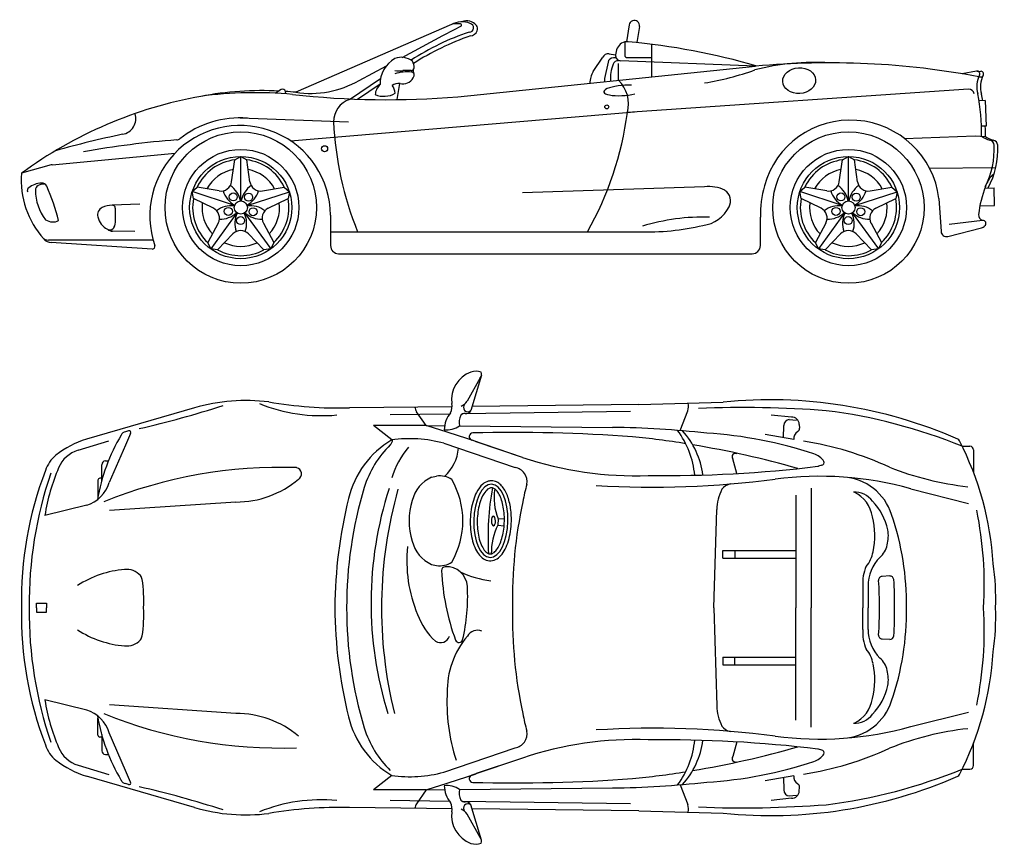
# Model space of a CAD drawing. Header units: millimetres. Extents: x 116290 to 180258, y 22146 to 121276.
# Drawn here: x 147534 to 152061, y 46019 to 49834 of the extents above; entities that cross this region are included whole.
import ezdxf

# ---------------------------------------------------------------- set-up
doc = ezdxf.new("R2010")
doc.units = ezdxf.units.MM

# ---------------------------------------------------------------- blocks, each defined once
blk = doc.blocks.new('A$C0FF57B1C')
for p, q in [((2122.1, 2153.4), (2061.1, 2045.3)), ((2127.9, 2165.7), (2078.3, 2001.6)), ((2856.1, 2029.8), (3246.1, 2040.3)), ((800.7, 2014), (300.4, 1869.4)), ((1991.6, 2019.6), (1517.4, 2014)), ((1871.9, 1932.1), (1827.3, 1996.6)), ((2816.4, 1996.9), (2037.3, 1986.5)), ((2856.1, 2029.8), (2084.1, 2020.7)), ((3047.3, 1909), (3081.5, 2000.3)), ((1980.3, 1985.8), (1705.1, 1982.1)), ((3561.5, 1970.8), (3467.2, 1981.2)), ((3551, 1960.9), (3584.3, 1956.9)), ((494.7, 1908), (480.9, 1903.8)), ((1871.9, 1932.1), (1628.4, 1932)), ((1712.6, 1865.8), (1628.4, 1932)), ((1871.9, 1932.1), (1957.4, 1931.3)), ((2026.8, 1930.7), (2733.6, 1923.9)), ((3524.9, 1876), (3525.7, 1933.1)), ((3597.2, 1938), (3598.3, 1920)), ((262.4, 1818.5), (404.8, 1861.4)), ((505, 1896.3), (480.7, 1842.2)), ((2317.4, 1785.2), (2082.6, 1864.6)), ((2317.4, 1785.2), (2103.2, 1857.6)), ((3571.9, 1867.7), (3440.4, 1891)), ((480.7, 1842.2), (405.9, 1668.9)), ((1953.7, 1850.3), (2282.8, 1738.4)), ((4351.3, 1836.5), (4386.8, 1836.5)), ((4403.9, 1819.4), (4403.9, 1715.1)), ((388.4, 1768.5), (401.8, 1768.5)), ((401.8, 1768.5), (401.8, 1767.6)), ((3309.5, 1710.7), (3289.9, 1777.8)), ((371.2, 1677.1), (371.2, 1751.4)), ((3701.3, 1748.7), (3686.6, 1744.4)), ((353.7, 1679.8), (353.7, 1601.7)), ((371.2, 1688.4), (362.3, 1688.4)), ((1897, 1693), (1920.3, 1698.4)), ((3653.3, 1642.3), (3653.3, 1090)), ((4113.1, 1640.1), (4380.1, 1572.6)), ((3581.3, 1610.9), (3581.3, 1090)), ((302, 1563.6), (108.7, 1516.7)), ((992.2, 1578.7), (406.8, 1539.9)), ((3201.6, 1090), (3215.5, 1543.9)), ((2204.9, 1501.6), (2203.1, 1471.2)), ((2204.9, 1501.6), (2233.8, 1502)), ((2203.1, 1471.2), (2232.6, 1468.7)), ((3243.9, 1354.6), (3581.3, 1354.6)), ((3243.9, 1318.6), (3243.9, 1354.6)), ((3243.9, 1318.6), (3581.3, 1318.6)), ((3300.2, 1354.6), (3299.6, 1318.6)), ((1897, 1290.5), (1920.3, 1285.2)), ((4016.5, 1236.6), (3980.5, 1234.8)), ((3892, 1190.3), (3892, 1090)), ((3915.4, 1190.3), (3915.4, 1090)), ((69.4, 1090), (69.4, 1110.3)), ((69.4, 1110.3), (116.2, 1110.3)), ((69.4, 1090), (69.4, 1069.7)), ((116.2, 1110.3), (116.2, 1090)), ((116.2, 1069.7), (116.2, 1090)), ((3201.6, 1090), (3215.5, 636.1)), ((3581.3, 569.1), (3581.3, 1090)), ((3653.3, 537.6), (3653.3, 1090)), ((3892, 989.7), (3892, 1090)), ((3915.4, 989.7), (3915.4, 1090)), ((69.4, 1069.7), (116.2, 1069.7)), ((4016.5, 943.4), (3980.5, 945.1)), ((3243.9, 861.4), (3581.3, 861.4)), ((3243.9, 861.4), (3243.9, 825.4)), ((3300.2, 825.4), (3299.6, 861.4)), ((3243.9, 825.4), (3581.3, 825.4)), ((302, 616.4), (108.7, 663.3)), ((992.2, 601.3), (406.8, 640.1)), ((4113.1, 539.9), (4380.1, 607.4)), ((353.7, 500.1), (353.7, 578.3)), ((371.2, 502.9), (371.2, 428.6)), ((480.7, 337.7), (405.9, 511.1)), ((371.2, 491.6), (362.3, 491.6)), ((3309.5, 469.3), (3289.9, 402.2)), ((4403.9, 360.6), (4403.9, 464.9)), ((388.4, 411.5), (401.8, 411.5)), ((401.8, 411.5), (401.8, 412.4)), ((1953.7, 329.7), (2282.8, 441.6)), ((3701.3, 431.3), (3686.6, 435.6)), ((2317.4, 394.8), (2082.6, 315.4)), ((2317.4, 394.8), (2103.2, 322.4)), ((262.4, 361.5), (404.8, 318.5)), ((505, 283.7), (480.7, 337.7)), ((4351.3, 343.5), (4386.8, 343.5)), ((800.7, 166), (300.4, 310.6)), ((494.7, 272), (480.9, 276.2)), ((1712.6, 314.2), (1628.4, 248)), ((3571.9, 312.3), (3440.4, 289)), ((3524.9, 304), (3525.7, 246.9)), ((1871.9, 247.9), (1628.4, 248)), ((1871.9, 247.9), (1827.3, 183.4)), ((1871.9, 247.9), (1957.4, 248.7)), ((2026.8, 249.3), (2733.6, 256.1)), ((3047.3, 271), (3081.5, 179.7)), ((3597.2, 241.9), (3598.3, 259.9)), ((1980.3, 194.2), (1705.1, 197.9)), ((2816.4, 183.1), (2037.3, 193.5)), ((3561.5, 209.2), (3467.2, 198.8)), ((3551, 219.1), (3584.3, 223.1)), ((1991.6, 160.4), (1517.4, 166)), ((2127.9, 14.3), (2078.3, 178.4)), ((2856.1, 150.2), (2084.1, 159.3)), ((2856.1, 150.2), (3246.1, 139.7)), ((2122.1, 26.6), (2061.1, 134.6))]:
    blk.add_line(p, q)
for centre, radius, start, end in [((2127.6, 2050.4), 138.7, 110.8431, 186.7046), ((2101, 2106.7), 76.8, 70.7358, 107.2194), ((2103.4, 2169.7), 24.8, 318.7555, 22.3088), ((1037.1, 1215.6), 832.7, 82.6038, 106.4926), ((1474.6, 3990.4), 1976.8, 260.3806, 271.2414), ((2019.2, 2067.3), 47.3, 287.8446, 332.4336), ((3464.8, -97.4), 2148.9, 66.2491, 95.8416), ((-419.4, 6174.5), 4363.8, 282.7557, 288.0512), ((1388.1, 2747.2), 769, 248.0635, 275.2146), ((1888.4, 2032.6), 70.9, 192.2214, 210.5329), ((1932.8, 2020.3), 58.8, 330.4069, 13.6444), ((2064.6, 2016.9), 20.5, 136.4891, 311.8458), ((2056, 2012.2), 24.7, 259.9623, 334.6089), ((3022.6, 2021.6), 62.6, 340.1241, 13.2855), ((3337.3, -3028.2), 5044, 85.6217, 92.3335), ((3414.2, -459.6), 2479.9, 67.7953, 82.861), ((2089.9, 1908.7), 134.4, 142.067, 178.0459), ((2083.7, 1948.8), 59.8, 148.3863, 197.6889), ((2049.5, 1966.2), 21.7, 84.2698, 140.2039), ((3553.9, 1932.8), 28.2, 95.8696, 179.447), ((3564.3, 1938), 32.9, 0.0459, 94.9674), ((490.8, 1871), 34.3, 106.7888, 149.4174), ((497.2, 1899.8), 8.57, 335.7866, 106.7888), ((252.3, -3492.4), 5661.2, 70.9162, 73.3756), ((1966.3, 2023.9), 111.1, 264.4715, 302.9815), ((2677.7, -2552.8), 4477, 83.6929, 89.2839), ((2702.4, 1664.7), 413.2, 5.2731, 36.4163), ((2766, 1649.3), 390, 8.0256, 41.5684), ((3612, 1870.5), 40.2, 122.4465, 184.1285), ((3581.2, 1919), 17.1, 302.4465, 3.6544), ((431.3, 1448.7), 440.6, 107.2745, 128.0807), ((1218.7, 1440.9), 879.8, 149.4174, 170.2461), ((1932.1, 1494.5), 431.3, 120.5926, 166.4566), ((1685.7, 1866.6), 30.6, 310.8151, 359.5163), ((1795.8, 1277.1), 594.6, 74.5981, 98.0499), ((2088.1, 1880.9), 17.1, 91.3921, 251.3115), ((2275.9, -5849.1), 7749.4, 85.92329, 91.39206), ((2379, -2505.3), 4408.8, 80.9514, 84.1701), ((3046.6, -76.4), 1977.4, 71.7625, 86.4369), ((3386.6, 374.6), 1503, 65.267, 81.1866), ((4323.4, 1853.8), 17.1, 27.2394, 66.2491), ((3070.7, 1208.9), 1426, 3.4259, 27.2394), ((302.4, 1683.5), 140.8, 106.5228, 157.8979), ((2047.3, 1499.7), 484.6, 134.8185, 162.4936), ((2071, 1586.9), 372.4, 138.8109, 163.9393), ((1821.6, 1845.8), 200.8, 312.2989, 354.6929), ((2379, -2505.3), 4408.8, 74.0368, 80.5312), ((4386.8, 1819.4), 17.1, 0, 90), ((254.6, 1678.7), 150.6, 129.1262, 162.1813), ((388.4, 1751.4), 17.1, 90, 180), ((2838.1, 3335.1), 1635, 251.4311, 272.1367), ((3303.3, 1787.3), 16.5, 65.0961, 215.2589), ((3634, 1711.7), 95.3, 35.2768, 70.6991), ((3699.5, 1761.8), 13.2, 277.7019, 21.9854), ((1665.7, 1125.4), 1666.1, 158.9151, 181.2173), ((965.5, 1388.9), 866.3, 156.3433, 171.5185), ((1195.7, -421.3), 2160.4, 87.9804, 112.1499), ((1271.5, 1729.2), 8.57, 74.4008, 87.9804), ((1265.9, 1709), 29.6, 301.0829, 74.4008), ((2272, 1672.4), 66.9, 350.1534, 80.7132), ((2964.9, 7732), 6031.1, 269.37408, 276.846), ((3681.8, 1760.9), 17.1, 276.846, 286.2823), ((4533.9, 3050.7), 1409.8, 248.4227, 263.6002), ((1906, 1107.1), 1870.5, 161.1324, 180.5001), ((362.3, 1679.8), 8.57, 90, 180), ((992.2, 2028.7), 450, 270, 309.9446), ((1959.8, 1549.6), 156.6, 113.6667, 166.6884), ((1935.8, 1606.4), 93.3, 54.426, 99.5998), ((1664, 1491.8), 377.7, 329.7044, 30.2956), ((2922.9, 5997.3), 4349.7, 266.5194, 277.4405), ((3691.6, 129.9), 1567.9, 74.4041, 97.5308), ((3786.7, 1444.6), 249.8, 17.6872, 86.5132), ((253.3, 1715.6), 159.6, 287.7773, 342.999), ((3425.5, 1093.3), 1921.4, 163.2981, 180.0971), ((3331.4, 1112.4), 1714.6, 162.0491, 197.3675), ((3678.9, 1089.2), 2013.6, 164.1769, 194.0442), ((3443.4, 1416.9), 1285.4, 169.8128, 183.4193), ((2442.1, 1598.2), 256.2, 170.8406, 202.1577), ((3139.9, 1430.5), 834.5, 163.9657, 169.674), ((3464.1, 1531.4), 248.9, 154.7783, 177.1331), ((3290, 1600), 63.3, 100.8386, 143.6988), ((3660.8, 1068.4), 2211.8, 166.2116, 179.4401), ((2093.7, 1491.8), 301.2, 161.8329, 198.1671), ((3851.8, 1518.3), 106.3, 37.4254, 92.1988), ((3781.7, 1484.5), 156.6, 9.3912, 63.3932), ((4360.2, 1136.6), 2088.9, 167.7434, 181.2781), ((3745.8, 1397.1), 266.1, 11.533, 44.29), ((2715.7, 1193.4), 1737.7, 356.5898, 11.5198), ((3584, 1423.8), 362.7, 348.0814, 13.7678), ((2826.9, 1109.3), 1266.4, 359.1249, 18.9449), ((2461.5, 1343.3), 288.3, 153.6583, 180.7694), ((3863.2, 1420.4), 146.3, 343.9883, 11.767), ((2419.9, 1305.6), 637.4, 173.9206, 202.7613), ((1959.8, 1433.9), 156.6, 193.3116, 246.3333), ((3905.3, 1399.7), 100.5, 310.0935, 348.7179), ((3790.2, 1376.5), 151.2, 320.9566, 349.4669), ((4104.6, 1189.9), 189.2, 135.3314, 179.8842), ((1935.8, 1377.1), 93.3, 260.4002, 305.574), ((1960.6, 1262.4), 17.1, 93.3299, 182.3751), ((1965.3, 1182.4), 97.3, 3.4988, 93.3299), ((4051.4, 1209.8), 160.6, 153.558, 186.9754), ((3390.7, 1131), 1115.6, 357.8938, 8.4101), ((511.6, 808.8), 458.9, 94.3467, 123.2893), ((486.9, 1182.4), 84.6, 41.3715, 96.8453), ((524.7, 1215.7), 34.3, 8.3405, 41.3715), ((2999.4, 1305.5), 1056.9, 182.3751, 200.2378), ((2232.2, 1688.4), 478.1, 244.961, 262.6518), ((3981.3, 1217.7), 17.1, 92.8607, 184.4181), ((4017.3, 1219.5), 17.1, 4.3777, 92.8607), ((-116.6, 1121.7), 682.4, 357.3407, 8.3405), ((1216.1, 1139.2), 847.8, 346.5442, 3.3246), ((2633.1, 1113.5), 1335.2, 358.9894, 4.4181), ((2633.1, 1113.5), 1405.5, 359.0399, 4.3777), ((1665.7, 1054.6), 1666.1, 178.7827, 201.0849), ((1906, 1072.9), 1870.5, 179.4999, 198.8676), ((-116.6, 1058.3), 682.4, 351.6595, 2.6593), ((-116.6, 1058.3), 682.4, 351.6595, 2.6593), ((3660.8, 1111.6), 2211.8, 180.5599, 193.7884), ((3425.5, 1086.7), 1921.4, 179.9029, 196.7019), ((4360.2, 1043.4), 2088.9, 178.7219, 192.2566), ((2633.1, 1066.4), 1335.2, 355.5819, 1.0106), ((2826.9, 1070.7), 1266.4, 341.0551, 0.8751), ((2633.1, 1066.4), 1405.5, 355.6223, 0.9601), ((2715.7, 986.6), 1737.7, 348.4802, 3.4102), ((3390.7, 1049), 1115.6, 351.5899, 2.1062), ((2114.9, 1158), 299.6, 199.2886, 228.1232), ((511.6, 1371.1), 458.9, 236.7107, 265.6533), ((511.6, 1371.1), 458.9, 236.7107, 265.6533), ((524.7, 964.3), 34.3, 318.6285, 351.6595), ((524.7, 964.3), 34.3, 318.6285, 351.6595), ((1938.2, 971.7), 43.6, 237.6795, 341.8964), ((2362.4, 704), 393.2, 139.717, 181.3814), ((2109, 932.5), 53.2, 67.1127, 151.0531), ((4051.4, 970.2), 160.6, 173.0246, 206.442), ((4104.6, 990.1), 189.2, 180.1158, 224.6686), ((3981.3, 962.3), 17.1, 175.5819, 267.1393), ((4017.3, 960.5), 17.1, 267.1393, 355.6223), ((486.9, 997.6), 84.6, 263.1547, 318.6285), ((486.9, 997.6), 84.6, 263.1547, 318.6285), ((2023.9, 945.9), 17.1, 200.2378, 346.5442), ((3790.2, 803.5), 151.2, 10.5331, 39.0434), ((3070.7, 971.1), 1426, 332.7606, 356.5741), ((3584, 756.2), 362.7, 346.2322, 11.9186), ((3905.3, 780.3), 100.5, 11.2821, 49.9065), ((3863.2, 759.6), 146.3, 348.233, 16.0117), ((3745.8, 782.9), 266.1, 315.71, 348.467), ((2843.8, 654.9), 876, 176.7914, 198.0016), ((965.5, 791.1), 866.3, 188.4815, 203.6567), ((3464.1, 648.6), 248.9, 182.8669, 205.2217), ((3786.7, 735.4), 249.8, 273.4868, 342.3128), ((3781.7, 695.5), 156.6, 296.6068, 350.6088), ((253.3, 464.4), 159.6, 17.001, 72.2227), ((1218.7, 739.1), 879.8, 189.7539, 210.5826), ((1195.7, 2601.2), 2160.4, 247.8501, 272.0196), ((992.2, 151.3), 450, 50.0554, 90), ((3139.9, 749.5), 834.5, 190.326, 196.0343), ((3851.8, 661.7), 106.3, 267.8012, 322.5746), ((1932.1, 685.5), 431.3, 193.5434, 239.4074), ((362.3, 500.1), 8.57, 180, 270), ((2047.3, 680.3), 484.6, 197.5064, 225.1815), ((2272, 507.6), 66.9, 279.2868, 9.8466), ((2922.9, -3817.3), 4349.7, 82.5595, 93.4806), ((3290, 580), 63.3, 216.3012, 259.1614), ((3691.6, 2050.1), 1567.9, 262.4692, 285.5959), ((4533.9, -870.7), 1409.8, 96.3998, 111.5773), ((254.6, 501.3), 150.6, 197.8187, 230.8738), ((2838.1, -1155.1), 1635, 87.8633, 108.5689), ((2964.9, -5552), 6031.1, 83.154, 90.62592), ((2702.4, 515.3), 413.2, 323.5837, 354.7269), ((2766, 530.7), 390, 318.4316, 351.9744), ((302.4, 496.5), 140.8, 202.1021, 253.4772), ((388.4, 428.6), 17.1, 180, 270), ((2379, 4685.3), 4408.8, 279.4688, 285.9632), ((3386.6, 1805.4), 1503, 278.8134, 294.733), ((3634, 468.3), 95.3, 289.3009, 324.7232), ((3681.8, 419.1), 17.1, 73.7177, 83.154), ((3699.5, 418.2), 13.2, 338.0146, 82.2981), ((431.3, 731.3), 440.6, 231.9193, 252.7255), ((3046.6, 2256.4), 1977.4, 273.5631, 288.2375), ((3303.3, 392.7), 16.5, 144.7411, 294.9039), ((1795.8, 902.9), 594.6, 261.9501, 285.4019), ((252.3, 5672.4), 5661.2, 286.6244, 289.0838), ((2379, 4685.3), 4408.8, 275.8299, 279.0486), ((3414.2, 2639.6), 2479.9, 277.139, 292.2047), ((4323.4, 326.2), 17.1, 293.7509, 332.7606), ((4386.8, 360.6), 17.1, 270, 0), ((490.8, 309), 34.3, 210.5826, 253.2112), ((497.2, 280.2), 8.57, 253.2112, 24.2134), ((2088.1, 299.1), 17.1, 108.6885, 268.6079), ((2275.9, 8029.1), 7749.4, 268.60794, 274.07671), ((2677.7, 4732.8), 4477, 270.7161, 276.3071), ((3464.8, 2277.4), 2148.9, 264.1584, 293.7509), ((3612, 309.4), 40.2, 175.8715, 237.5535), ((3581.2, 261), 17.1, 356.3456, 57.5535), ((-419.4, -3994.5), 4363.8, 71.9488, 77.2443), ((1966.3, 156.1), 111.1, 57.0185, 95.5285), ((2089.9, 271.3), 134.4, 181.9541, 217.933), ((2083.7, 231.2), 59.8, 162.3111, 211.6137), ((3553.9, 247.2), 28.2, 180.553, 264.1304), ((3564.3, 242), 32.9, 265.0326, 359.9541), ((1388.1, -567.2), 769, 84.7854, 111.9365), ((1888.4, 147.4), 70.9, 149.4671, 167.7786), ((1932.8, 159.7), 58.8, 346.3556, 29.5931), ((2049.5, 213.7), 21.7, 219.7961, 275.7302), ((2064.6, 163.1), 20.5, 48.1542, 223.5109), ((2056, 167.8), 24.7, 25.3911, 100.0377), ((1037.1, 964.4), 832.7, 253.5074, 277.3962), ((1474.6, -1810.4), 1976.8, 88.7586, 99.6194), ((2127.6, 129.6), 138.7, 173.2954, 249.1569), ((2019.2, 112.7), 47.3, 27.5664, 72.1554), ((3022.6, 158.4), 62.6, 346.7145, 19.8759), ((3337.3, 5208.2), 5044, 267.6665, 274.3783), ((2101, 73.3), 76.8, 252.7806, 289.2642), ((2103.4, 10.3), 24.8, 337.6912, 41.2445)]:
    blk.add_arc(centre, radius, start, end)
at = {"extrusion": (0, 0, -1)}
for centre, major_axis, ratio in [((2170.9, 1491.8), (3.6, 169.1), 0.466887), ((2182.9, 1491.2), (-0.6, 22), 0.434056)]:
    blk.add_ellipse(centre, major_axis=major_axis, ratio=ratio, dxfattribs=at)
for points, knots in [([(2174.8, 1676.9), (2182.6, 1676.8), (2190.3, 1674.8), (2204.5, 1668.1), (2211, 1663.4), (2228.1, 1646.7), (2237.3, 1632.2), (2252, 1597.8), (2257.6, 1578), (2264.8, 1535.4), (2266.4, 1512.6), (2265.3, 1458.3), (2260.6, 1426.8), (2244.1, 1371.8), (2232.4, 1348.3), (2210.1, 1323.5), (2202, 1317), (2184, 1308.1), (2174, 1306), (2154.3, 1307.5), (2144.8, 1311), (2127.9, 1322.1), (2120.4, 1329.7), (2107.2, 1347.7), (2101.4, 1358.2), (2086.6, 1393.4), (2080.1, 1421.9), (2074.5, 1482.3), (2075.6, 1514.1), (2085, 1573.5), (2093.4, 1600.9), (2112.8, 1638.4), (2122.3, 1651.2), (2140.9, 1667.2), (2149.4, 1672.1), (2163.8, 1676.3), (2169.3, 1677), (2174.8, 1676.9)], [0, 0, 0, 0, 0.205721, 0.205721, 0.411442, 0.411442, 0.797623, 0.797623, 1.183805, 1.183805, 1.569986, 1.569986, 2.107032, 2.107032, 2.644078, 2.644078, 2.905118, 2.905118, 3.166157, 3.166157, 3.427196, 3.427196, 3.688236, 3.688236, 3.949275, 3.949275, 4.474463, 4.474463, 4.999651, 4.999651, 5.524838, 5.524838, 5.887875, 5.887875, 6.138082, 6.138082, 6.283185, 6.283185, 6.283185, 6.283185]), ([(2174.1, 1644.7), (2177.5, 1644.7), (2180.9, 1643.8), (2188.5, 1639.8), (2192.7, 1636.6), (2201.2, 1627.4), (2205.4, 1621.3), (2217.6, 1599.1), (2224.5, 1578.7), (2233, 1532.5), (2234.6, 1506.7), (2232.2, 1456), (2228.1, 1431.1), (2215.5, 1388.3), (2206.9, 1370.4), (2192.4, 1351.3), (2186.9, 1346.3), (2177, 1340.1), (2172.7, 1338.9), (2164.5, 1338.7), (2160.4, 1339.7), (2151, 1345.2), (2145.8, 1349.8), (2135.7, 1363), (2130.7, 1371.7), (2122, 1392.2), (2118.3, 1404), (2110, 1440.3), (2107.4, 1467.2), (2108.7, 1520.8), (2112.5, 1547.4), (2124.1, 1588.8), (2130.9, 1604.9), (2144.2, 1626.3), (2150.4, 1633.3), (2160.8, 1641.3), (2165.1, 1643.3), (2170.7, 1644.6), (2172.4, 1644.8), (2174.1, 1644.7)], [0, 0, 0, 0, 0.227835, 0.227835, 0.455671, 0.455671, 0.683506, 0.683506, 1.155241, 1.155241, 1.626976, 1.626976, 2.098711, 2.098711, 2.570446, 2.570446, 2.845409, 2.845409, 3.120372, 3.120372, 3.395335, 3.395335, 3.670298, 3.670298, 3.945261, 3.945261, 4.220224, 4.220224, 4.717807, 4.717807, 5.21539, 5.21539, 5.614948, 5.614948, 5.920963, 5.920963, 6.16829, 6.16829, 6.283185, 6.283185, 6.283185, 6.283185])]:
    blk.add_open_spline(points, degree=3, knots=knots)
blk = doc.blocks.new('A$C059E0E0C')
for p, q in [((1988.7, 1197.1), (1268.9, 883.3)), ((2002.3, 1173), (2031.9, 1189.5)), ((2810.9, 1195.3), (2798.4, 1117.1)), ((2858.6, 1187.8), (2846.7, 1113.1)), ((1760.4, 1044.9), (1949.7, 1146.7)), ((1949.7, 1146.7), (2002.3, 1173)), ((2790.1, 1116.4), (2790.1, 1056)), ((2913.3, 1105.5), (2913.3, 954.4)), ((2643.5, 979.5), (2688.8, 1045.1)), ((2717.7, 1060.9), (2747.4, 1056.7)), ((2749.9, 1042.8), (2738, 1042.5)), ((2802.7, 1043.5), (2913.3, 1043.5)), ((1561.6, 938), (1688.1, 1006.1)), ((2019, 862.8), (3395.7, 1003.9)), ((2713.1, 1022.2), (2696.7, 947.4)), ((2761.3, 938.9), (2761.3, 1016.9)), ((3395.7, 1003.9), (2771.3, 1028.9)), ((4417.9, 981.1), (4350.8, 969)), ((4420.1, 981.3), (4435.4, 980.1)), ((4427.7, 955.4), (4445.6, 955.4)), ((1517.7, 849.8), (1661.1, 947.5)), ((1554, 851.5), (1658.6, 922.8)), ((1749.2, 924.1), (1736.9, 849.4)), ((2696.7, 947.4), (2696, 938.2)), ((2696, 938.2), (2696.6, 932.2)), ((1201.6, 895.6), (1175.1, 879)), ((1222.1, 876), (1220.7, 886.6)), ((4380.6, 897), (2802.4, 789.1)), ((4457.4, 845), (4429, 844)), ((4457.4, 845), (4461.4, 726.8)), ((1244.7, 658.9), (2835, 792.7)), ((1011.4, 764.8), (1511.9, 746)), ((4461.4, 726.8), (4440.6, 726)), ((4084.6, 669.5), (4411.8, 681.3)), ((4411.8, 681.3), (4459.2, 678.7)), ((141.4, 548.5), (710.8, 602.5)), ((136.9, 547.6), (0, 508.5)), ((972.1, 469.6), (986.4, 570.8)), ((986.4, 570.8), (1014.4, 586.5)), ((1014.4, 380.6), (1014.4, 586.5)), ((1014.4, 586.5), (1042.4, 570.8)), ((1056.7, 469.6), (1042.4, 570.8)), ((3782.5, 469.6), (3796.8, 570.8)), ((3796.8, 570.8), (3824.8, 586.5)), ((3824.8, 380.6), (3824.8, 586.5)), ((3824.8, 586.5), (3852.8, 570.8)), ((3867.1, 469.6), (3852.8, 570.8)), ((4200.2, 532), (4506.3, 535.6)), ((790.2, 425.2), (813.1, 445)), ((985.5, 359.8), (790.2, 425.2)), ((795.8, 391.7), (790.2, 425.2)), ((913.8, 427.3), (813.1, 445)), ((1043.4, 359.5), (1239.2, 423.2)), ((1115, 427.3), (1215.7, 445)), ((1215.7, 445), (1239.2, 423.2)), ((1239.2, 423.2), (1233, 391.7)), ((3159.1, 445.5), (2317.4, 418.1)), ((3600.6, 425.2), (3623.5, 445)), ((3606.2, 391.7), (3600.6, 425.2)), ((3795.9, 359.8), (3600.6, 425.2)), ((3724.3, 427.3), (3623.5, 445)), ((3853.8, 359.5), (4049.7, 423.2)), ((3925.4, 427.3), (4026.1, 445)), ((4026.1, 445), (4049.7, 423.2)), ((4049.7, 423.2), (4043.4, 391.7)), ((4456.8, 440.6), (4499, 441.4)), ((4500.5, 359.8), (4499, 441.4)), ((547.4, 365.9), (419.5, 360.7)), ((887.7, 346.8), (795.8, 391.7)), ((1141.1, 346.8), (1233, 391.7)), ((3698.1, 346.8), (3606.2, 391.7)), ((3951.5, 346.8), (4043.4, 391.7)), ((4243.6, 392.3), (4253.2, 239.1)), ((435.3, 291), (434.3, 348)), ((996.5, 325.4), (875.4, 158.9)), ((1032.3, 325.4), (1153.4, 158.9)), ((3806.9, 325.4), (3685.8, 158.9)), ((3842.7, 325.4), (3963.8, 158.9)), ((4432.7, 358.3), (4500.5, 359.8)), ((909.9, 278.3), (862, 188)), ((1118.9, 278.3), (1166.8, 188)), ((1429.4, 315.2), (1429.4, 174.2)), ((3417.6, 174.2), (3417.6, 305.5)), ((3720.3, 278.3), (3672.4, 188)), ((3929.3, 278.3), (3977.2, 188)), ((4290.4, 273.6), (4444.6, 291.1)), ((524.4, 239.9), (421.2, 240.9)), ((978.4, 228.6), (907.3, 155.1)), ((1050.4, 228.6), (1121.5, 155.1)), ((1429.4, 238), (2855.2, 238)), ((3788.8, 228.6), (3717.7, 155.1)), ((3860.8, 228.6), (3931.9, 155.1)), ((4284.3, 216.4), (4441, 256.1)), ((608.8, 199.4), (125.1, 199.4)), ((604, 157.9), (137.1, 188.5)), ((875.4, 158.9), (862, 188)), ((1166.8, 188), (1153.4, 158.9)), ((3685.8, 158.9), (3672.4, 188)), ((3977.2, 188), (3963.8, 158.9)), ((907.3, 155.1), (875.4, 158.9)), ((1153.4, 158.9), (1121.5, 155.1)), ((1467, 136.7), (3380.1, 136.7)), ((3717.7, 155.1), (3685.8, 158.9)), ((3963.8, 158.9), (3931.9, 155.1))]:
    blk.add_line(p, q)
for centre, radius in [((2707.3, 815.8), 9.22), ((1014.4, 350.1), 350.1), ((3824.8, 350.1), 350.1), ((1402, 622.4), 14), ((1014.4, 350.1), 269), ((3824.8, 350.1), 269), ((1014.4, 350.1), 236.4), ((3824.8, 350.1), 236.4), ((979.8, 399.3), 18.6), ((1050.5, 398.2), 18.6), ((3790.2, 399.3), 18.6), ((3860.9, 398.2), 18.6), ((1014.4, 350.1), 30.5), ((3824.8, 350.1), 30.5), ((956.9, 332.4), 18.6), ((1071.3, 330.7), 18.6), ((3767.3, 332.4), 18.6), ((3881.7, 330.7), 18.6), ((1013.5, 290), 18.6), ((3823.9, 290), 18.6)]:
    blk.add_circle(centre, radius)
for centre, radius, start, end in [((2037.5, 1102.8), 106.2, 69.0694, 117.3378), ((2016, 1085.2), 115.2, 82.3495, 103.6847), ((2030.5, 1194.3), 5.07, 286.8263, 80.6351), ((2060.4, 1158.8), 55.1, 37.7452, 114.5397), ((2070.7, 1182.1), 20.4, 269.3491, 76.7367), ((2084.2, 1177.2), 25, 338.3474, 37.7452), ((2834.7, 1191.6), 24.2, 350.9636, 170.9636), ((2473, -12.8), 1241.6, 108.9153, 122.6668), ((2473, -12.8), 1222.6, 108.9153, 122.6668), ((2071.1, 1182.4), 39.1, 278.1714, 338.3474), ((2852.5, 1045), 105.7, 156.5763, 173.6744), ((2801.4, 1067.1), 50.1, 84.8481, 156.5763), ((2524.8, -2000.6), 3130.2, 73.7403, 84.8481), ((1757.2, 964.1), 80.9, 50.5181, 111.6889), ((2713.7, 1033.7), 27.5, 81.8099, 155.3822), ((2736.3, 1019.1), 23.4, 85.7693, 172.6114), ((2772.3, 1053.9), 25, 173.6744, 267.7049), ((2802.7, 1056), 12.5, 180, 270), ((1792.9, 922.1), 134.2, 119.2362, 181.4454), ((1804.1, 996.4), 12.5, 264.6839, 358.4936), ((1760, 997.6), 56.6, 358.4936, 30.7241), ((2920.6, 943.1), 196.9, 159.1563, 182.3675), ((2760, 1004.3), 25, 87.7049, 159.1563), ((3667.6, -76.1), 1097.9, 86.3441, 104.5241), ((3737.6, -2722.8), 3742.3, 79.3737, 95.2427), ((1784.8, 788.3), 189.6, 83.7494, 107.9401), ((1747.5, 1051.4), 69.6, 253.1715, 283.0315), ((1784.8, 788.3), 196.5, 84.6839, 96.312), ((1804, 964.4), 12.5, 355.4045, 83.7494), ((1790.3, 965.5), 26.3, 324.2814, 355.4045), ((1837.6, 981.8), 25.7, 168.186, 201.5636), ((2768, 916.4), 139.6, 153.1037, 176.3545), ((2950.9, 2218.2), 1308.2, 279.1624, 289.7207), ((4420.1, 968.8), 12.5, 333.2143, 100.2591), ((4539, 908.8), 120.6, 153.2143, 195.7265), ((4437.6, 967.8), 12.5, 333.2143, 100.2591), ((4556.4, 907.8), 120.6, 153.2143, 195.7265), ((1337.3, 1327.9), 449.7, 261.2488, 299.9104), ((1703.7, 868.1), 67.7, 131.6677, 176.1544), ((1745, 868.9), 55.1, 83.8511, 123.4758), ((1666.2, 875.8), 62.2, 2.5697, 38.9042), ((1764.2, 976.1), 54.1, 255.7612, 331.2784), ((2655.7, 829.4), 152.1, 344.6457, 46.0107), ((1183.6, -1106.3), 2002.2, 100.1929, 126.2396), ((1114.6, -633.2), 1524.3, 87.1101, 100.7871), ((1080.4, -959), 1840.5, 84.593, 97.8433), ((1208.3, 885), 12.5, 7.3567, 122.0586), ((1114.6, -633.2), 1524.3, 84.1895, 86.0127), ((1690.7, 4812.8), 3963.7, 263.6733, 274.7517), ((1676.3, 967.9), 103.4, 247.1112, 300.1889), ((4382.1, 872.1), 25, 9.2916, 93.5487), ((3594.2, 702.2), 846.7, 358.5399, 11.8523), ((3611.7, 701.2), 846.7, 9.7492, 11.8523), ((1550.8, 747.9), 107.2, 107.9864, 180.5262), ((456, 761.2), 73.1, 279.4362, 17.3181), ((1308.2, 982.6), 1506.7, 330.3838, 352.6228), ((1011.4, 312), 418, 0.4314, 199.2097), ((1011.4, 312), 452.8, 85.7103, 128.0939), ((3011.2, 823.2), 1569.5, 182.7878, 201.8937), ((3834.2, 341.7), 412.6, 7.0502, 164.7484), ((3611.7, 701.2), 846.7, 358.5399, 1.721), ((1408.4, -3815.5), 4601.7, 101.7921, 105.7717), ((4491.3, 737.1), 75.8, 228.1189, 260.1639), ((4507.6, 737.1), 75.8, 228.1189, 260.1639), ((1042.6, -3578.6), 4254.1, 94.3686, 100.227), ((716.6, 688), 25, 274.3686, 308.0939), ((4113.4, 620.8), 386, 333.2364, 2.6805), ((4129.8, 620.8), 386, 332.2263, 2.6805), ((4474.1, 637.7), 25, 2.6805, 80.1639), ((4490.4, 637.7), 25, 2.6805, 80.1639), ((143.8, 523.6), 25, 95.4228, 105.9363), ((1014.4, 350.1), 222.5, 97.2379, 154.7621), ((1014.4, 350.1), 222.5, 25.2379, 82.7621), ((3824.8, 350.1), 222.5, 97.2379, 154.7621), ((3824.8, 350.1), 222.5, 25.2379, 82.7621), ((405.4, 477), 406.6, 175.5533, 221.9937), ((1014.4, 350.1), 179.3, 101.041, 150.959), ((1014.4, 350.1), 179.3, 29.041, 78.959), ((3824.8, 350.1), 179.3, 101.041, 150.959), ((3824.8, 350.1), 179.3, 29.041, 78.959), ((4603.4, 396.2), 153.9, 137.8044, 160.7409), ((4496.7, 490.4), 11.7, 87.9451, 128.6001), ((100.1, 354), 109.9, 94.0878, 127.3173), ((100.4, 412), 46.2, 76.6929, 120.2738), ((94, 438.6), 25, 24.137, 94.0878), ((922.5, 476.6), 50.1, 260.0364, 351.9636), ((1106.3, 476.6), 50.1, 188.0364, 279.9636), ((3732.9, 476.6), 50.1, 260.0364, 351.9636), ((3916.7, 476.6), 50.1, 188.0364, 279.9636), ((39.8, 430.1), 12.9, 119.4238, 211.7969), ((89.7, 430.3), 25, 120.2738, 179.7708), ((283.3, 429.5), 218.6, 179.7708, 218.4106), ((-754.8, 58.2), 955.2, 14.0508, 24.137), ((1041.2, 460.5), 113.6, 196.8844, 240.9322), ((901.1, 358.8), 113.6, 11.0678, 55.1156), ((1127.7, 358.8), 113.6, 124.8844, 168.9322), ((987.6, 460.5), 113.6, 299.0678, 343.1156), ((3182.2, 293.1), 154.2, 62.4823, 98.6042), ((3222.1, 381.2), 57.8, 330.8456, 57.243), ((3898.8, 317.5), 481.3, 163.9885, 181.4249), ((3851.6, 460.5), 113.6, 196.8844, 240.9322), ((3711.5, 358.8), 113.6, 11.0678, 55.1156), ((3938.1, 358.8), 113.6, 124.8844, 168.9322), ((3798, 460.5), 113.6, 299.0678, 343.1156), ((4963.2, 257.1), 539.6, 159.4032, 173.5479), ((1014.4, 350.1), 222.5, 169.2379, 226.7621), ((1014.4, 350.1), 179.3, 173.041, 222.959), ((1014.4, 350.1), 179.3, 317.041, 6.959), ((1014.4, 350.1), 222.5, 313.2379, 10.7621), ((3824.8, 350.1), 222.5, 169.2379, 226.7621), ((3824.8, 350.1), 179.3, 173.041, 222.959), ((3824.8, 350.1), 179.3, 317.041, 6.959), ((3824.8, 350.1), 222.5, 313.2379, 10.7621), ((388.1, 317.2), 36, 113.2079, 196.447), ((420.4, 252.9), 107.9, 90.4434, 115.4705), ((420.7, 347.2), 13.5, 3.0499, 95.1553), ((865.7, 301.8), 50.1, 332.0364, 63.9636), ((971.2, 245), 113.6, 83.0678, 127.1156), ((917.7, 409.7), 113.6, 268.8844, 312.9322), ((1101, 276.5), 113.6, 155.0678, 199.1156), ((927.8, 276.5), 113.6, 340.8844, 24.9322), ((1111.1, 409.7), 113.6, 227.0678, 271.1156), ((1057.6, 245), 113.6, 52.8844, 96.9322), ((1163.1, 301.8), 50.1, 116.0364, 207.9636), ((3132.5, 422.9), 156.6, 277.2176, 333.5105), ((3676.1, 301.8), 50.1, 332.0364, 63.9636), ((3781.6, 245), 113.6, 83.0678, 127.1156), ((3728.1, 409.7), 113.6, 268.8844, 312.9322), ((3911.4, 276.5), 113.6, 155.0678, 199.1156), ((3738.2, 276.5), 113.6, 340.8844, 24.9322), ((3921.6, 409.7), 113.6, 227.0678, 271.1156), ((3868, 245), 113.6, 52.8844, 96.9322), ((3973.5, 301.8), 50.1, 116.0364, 207.9636), ((4451, 314.4), 24.1, 171.8544, 254.6821), ((144.9, 342.4), 58.8, 236.0076, 297.2765), ((434.3, 323.7), 82.3, 191.6988, 243.5352), ((372.7, 287), 62.7, 332.0047, 3.6382), ((3155.8, -663.8), 970, 88.464, 106.9705), ((4446.6, 276.9), 14.3, 305.2372, 97.9909), ((408.9, 269.7), 22.7, 240.0442, 327.7221), ((423.3, 281.2), 40.4, 230.5014, 267.0209), ((1014.4, 193.8), 50.1, 44.0364, 135.9636), ((2891.2, 1384.4), 1147, 268.2013, 283.1479), ((3824.8, 193.8), 50.1, 44.0364, 135.9636), ((4278.2, 240.7), 25, 183.5785, 284.2178), ((4434.8, 280.4), 25, 284.2178, 322.8666), ((125.1, 236.9), 37.5, 220.5776, 270), ((140.4, 238.4), 50.1, 221.9937, 266.2464), ((1014.4, 350.1), 179.3, 245.041, 294.959), ((3824.8, 350.1), 179.3, 245.041, 294.959), ((604.8, 170.3), 12.5, 266.2464, 19.2097), ((1014.4, 350.1), 222.5, 241.2379, 298.7621), ((1467, 174.2), 37.5, 180, 270), ((3380.1, 174.2), 37.5, 270, 0), ((3824.8, 350.1), 222.5, 241.2379, 298.7621)]:
    blk.add_arc(centre, radius, start, end)
for centre, major_axis, ratio, start_param, end_param in [((3597.2, 937.1), (76.1, 4.1), 0.786716, 3.141593, 9.424778), ((2784.7, 891.8), (91.4, 6.4), 0.257145, 1.139624, 5.299824)]:
    blk.add_ellipse(centre, major_axis=major_axis, ratio=ratio, start_param=start_param, end_param=end_param)

msp = doc.modelspace()

# ---------------------------------------------------------------- block references
for name, p in [('A$C059E0E0C', (147542.6, 48614.7)), ('A$C0FF57B1C', (147542.6, 46024.2))]:
    msp.add_blockref(name, p)

doc.saveas('drawing.dxf')
